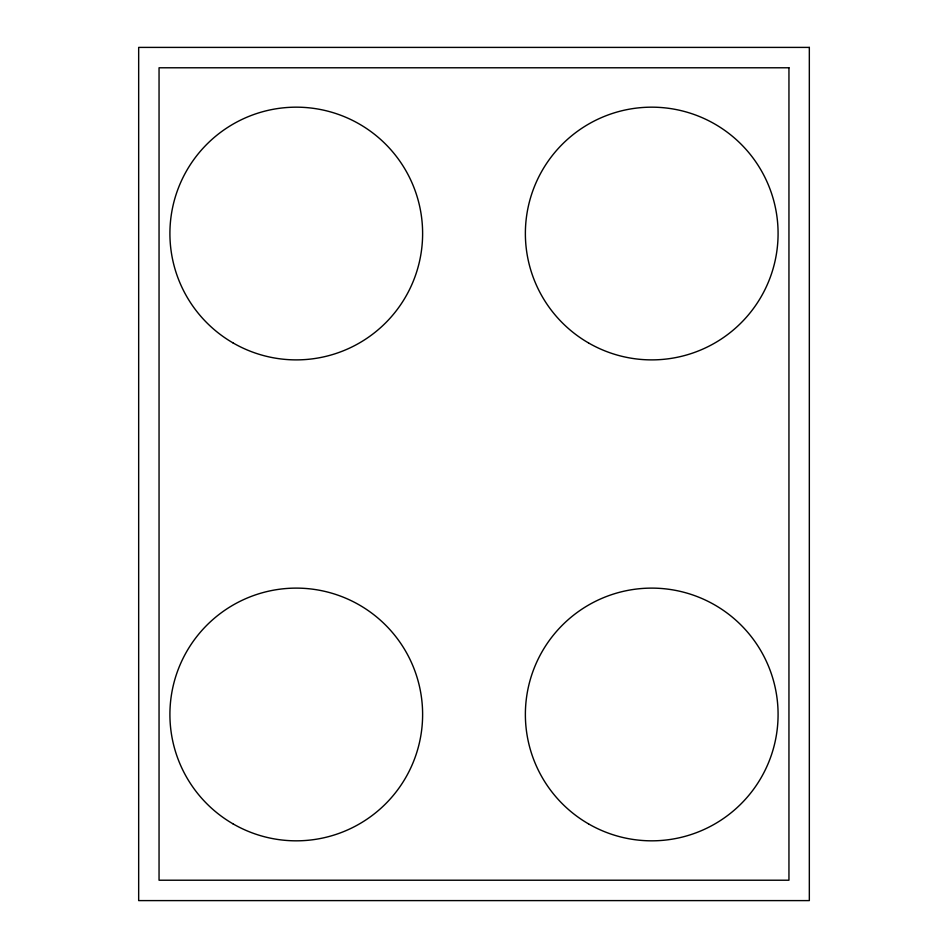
<?xml version="1.0" encoding="UTF-8"?>
<svg xmlns="http://www.w3.org/2000/svg" width="948" height="948" viewBox="0 0 948 948"><rect width="100%" height="100%" fill="white"/><g stroke="black" fill="none" stroke-linecap="round" stroke-linejoin="round"><path stroke-width="1.42" d="M809.331 47.4L138.669 47.4L138.669 900.6L809.331 900.6L809.331 47.4M788.949 67.782L159.051 67.782L159.051 880.218L788.949 880.218L788.949 67.782M233.089 823.895A126.345 126.345 0 0 0 422.618 714.472A126.345 126.345 0 0 0 233.089 605.049A126.345 126.345 0 0 0 233.089 823.895M233.089 342.951A126.345 126.345 0 0 0 422.618 233.528A126.345 126.345 0 0 0 233.089 124.105A126.345 126.345 0 0 0 233.089 342.951M588.554 823.895A126.345 126.345 0 0 0 778.083 714.472A126.345 126.345 0 0 0 588.554 605.049A126.345 126.345 0 0 0 588.554 823.895M588.554 342.951A126.345 126.345 0 0 0 778.083 233.528A126.345 126.345 0 0 0 588.554 124.105A126.345 126.345 0 0 0 588.554 342.951"/></g></svg>
